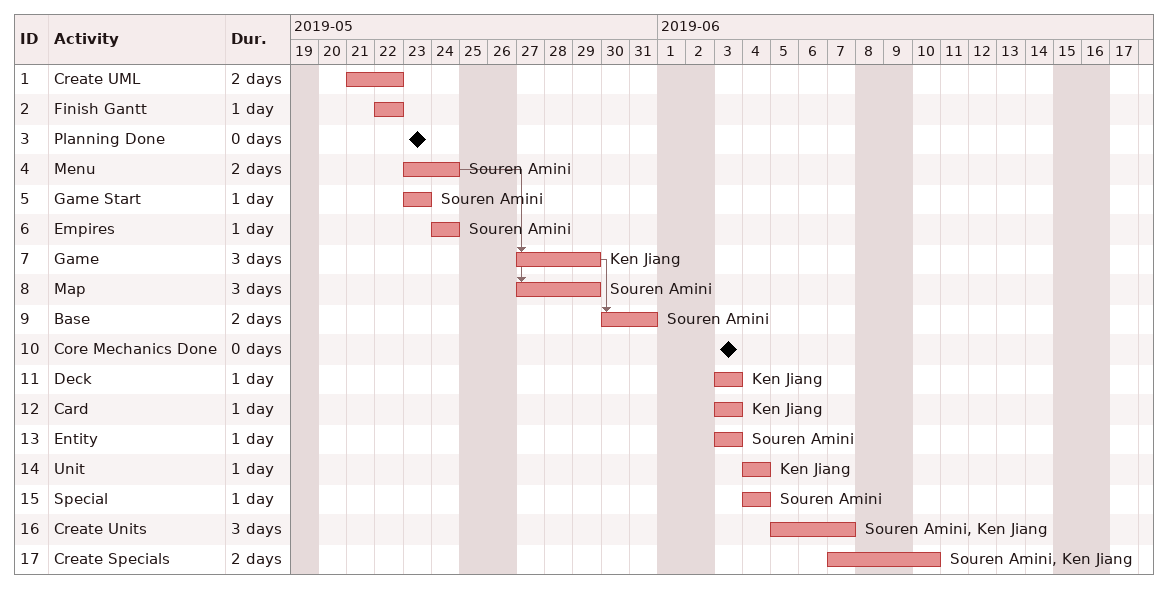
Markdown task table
| ID | Task | Duration | Start | Finish | Predecessors | Resources |
|---|---|---|---|---|---|---|
| 1 | Create UML | 2d | 2019-05-21 | 2019-05-22 |  |  |
| 2 | Finish Gantt | 1d | 2019-05-22 | 2019-05-22 |  |  |
| 3 | Planning Done | 0d | 2019-05-23 | 2019-05-23 |  |  |
| 4 | Menu | 2d | 2019-05-23 | 2019-05-24 |  | Souren Amini |
| 5 | Game Start | 1d | 2019-05-23 | 2019-05-23 |  | Souren Amini |
| 6 | Empires | 1d | 2019-05-24 | 2019-05-24 |  | Souren Amini |
| 7 | Game | 3d | 2019-05-27 | 2019-05-29 | 4 | Ken Jiang |
| 8 | Map | 3d | 2019-05-27 | 2019-05-29 | 4 | Souren Amini |
| 9 | Base | 2d | 2019-05-30 | 2019-05-31 | 7 | Souren Amini |
| 10 | Core Mechanics Done | 0d | 2019-06-03 | 2019-06-03 |  |  |
| 11 | Deck | 1d | 2019-06-03 | 2019-06-03 |  | Ken Jiang |
| 12 | Card | 1d | 2019-06-03 | 2019-06-03 |  | Ken Jiang |
| 13 | Entity | 1d | 2019-06-03 | 2019-06-03 |  | Souren Amini |
| 14 | Unit | 1d | 2019-06-04 | 2019-06-04 |  | Ken Jiang |
| 15 | Special | 1d | 2019-06-04 | 2019-06-04 |  | Souren Amini |
| 16 | Create Units | 3d | 2019-06-05 | 2019-06-07 |  | Souren Amini, Ken Jiang |
| 17 | Create Specials | 2d | 2019-06-07 | 2019-06-10 |  | Souren Amini, Ken Jiang |
